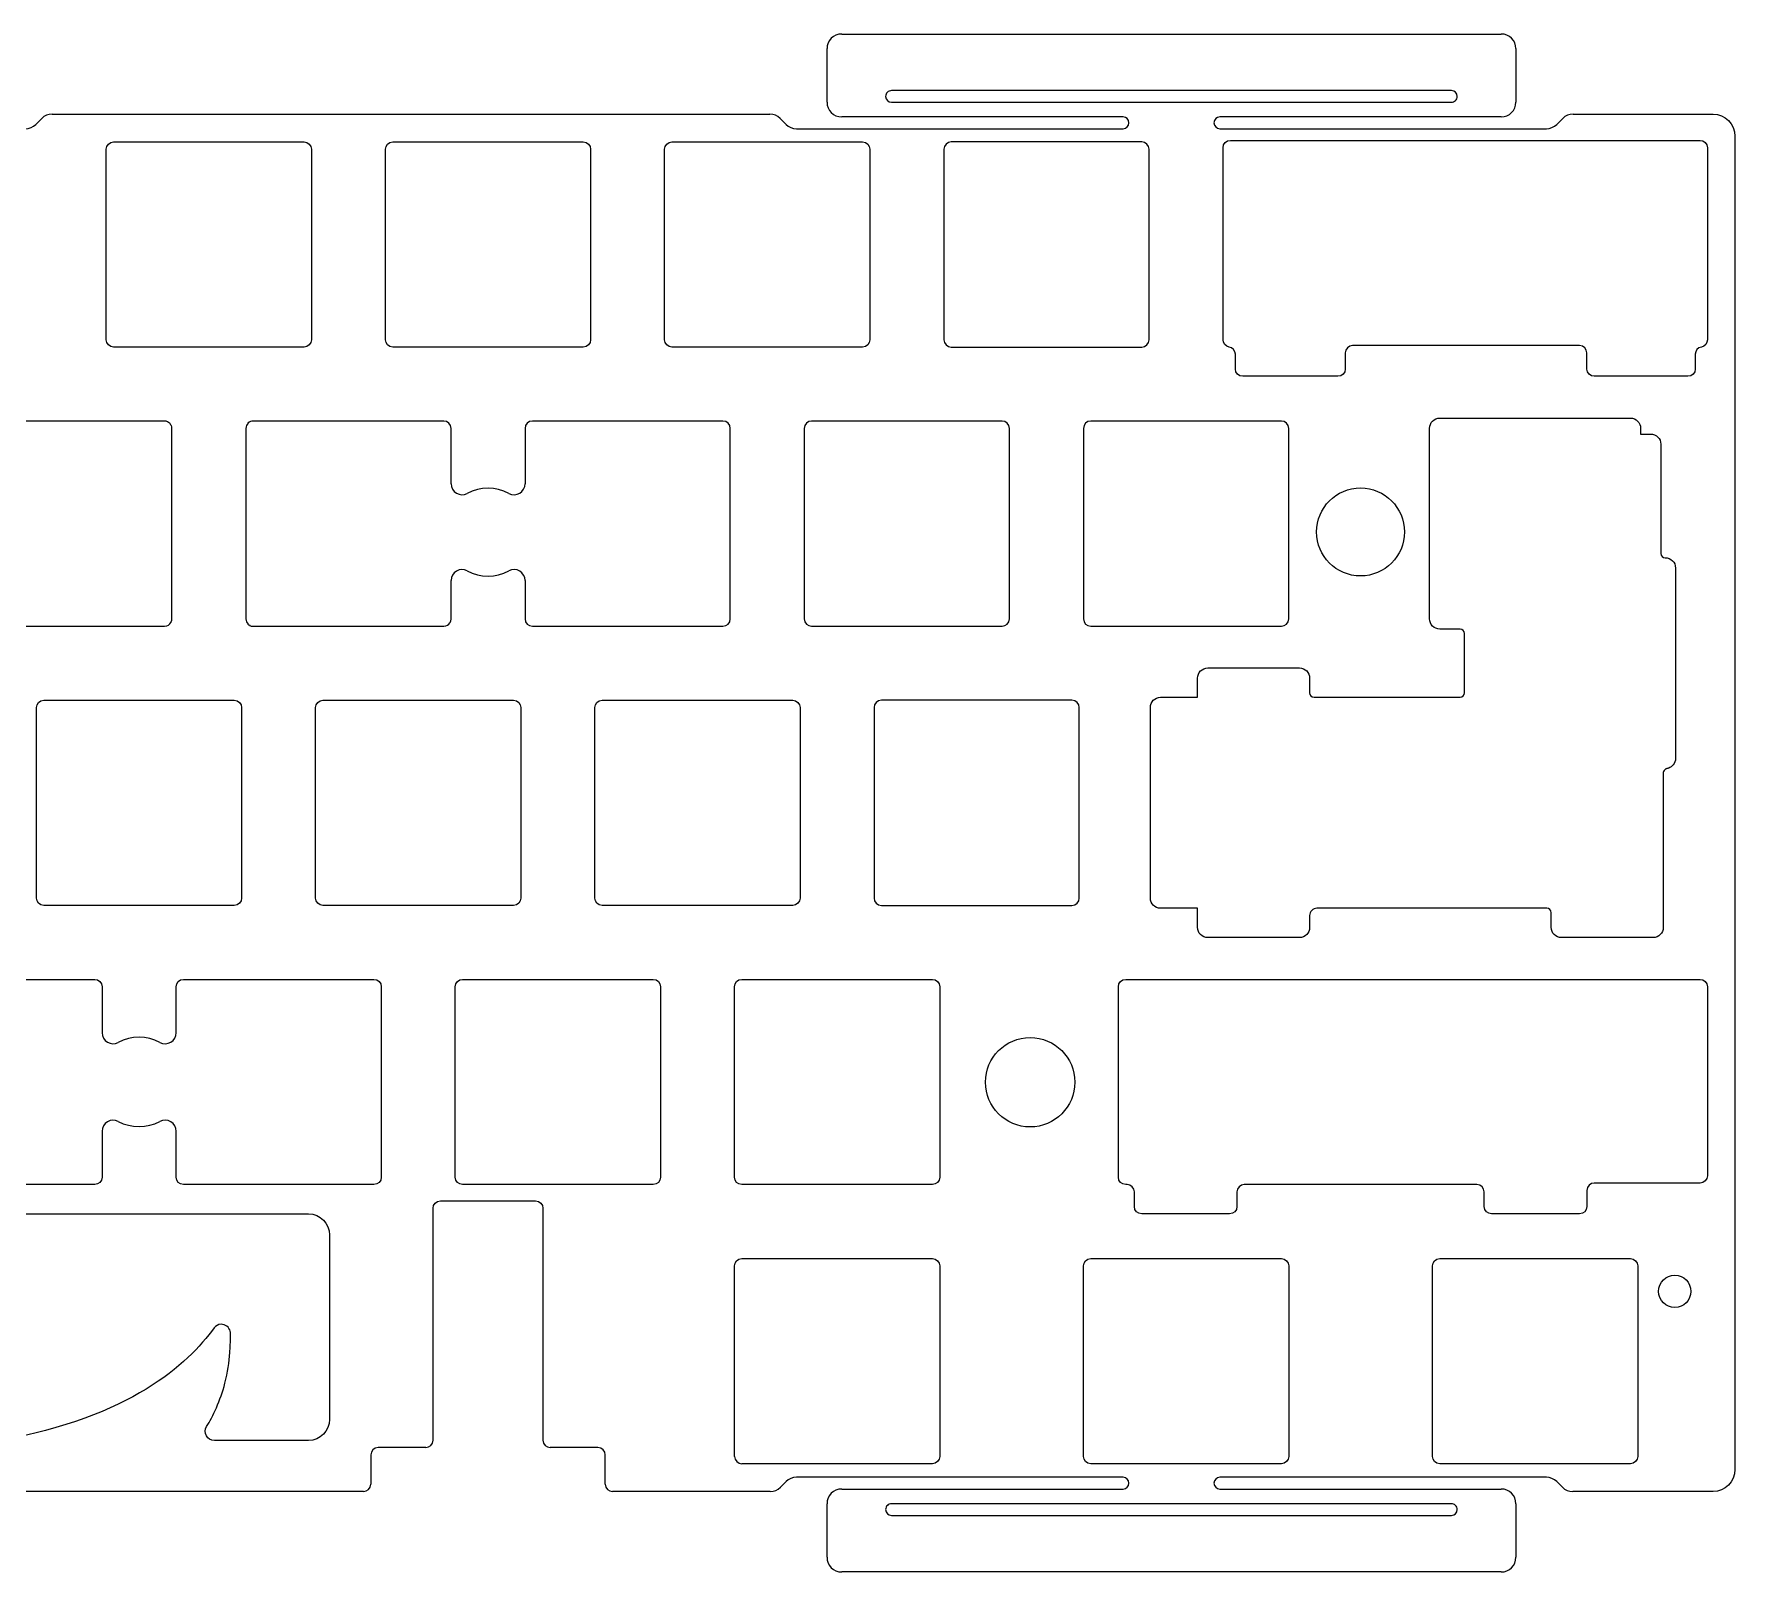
# Model space of a CAD drawing. Header units: millimetres. Extents: x 12 to 297, y 4 to 109.
# Drawn here: x 180.5 to 296.6, y 4.2 to 109.1 of the extents above; entities that cross this region are included whole.
import ezdxf

# ---------------------------------------------------------------- set-up
doc = ezdxf.new("R2010")
doc.units = ezdxf.units.MM
doc.layers.get('0').update_dxf_attribs({"linetype": 'CONTINUOUS'})

msp = doc.modelspace()

# ---------------------------------------------------------------- linework, layer by layer
for p, q in [((235.63, 109.13), (280.63, 109.13)), ((234.63, 104.47), (234.63, 108.13)), ((281.63, 108.13), (281.63, 104.47)), ((180.65, 102.96), (181.05, 103.36)), ((181.76, 103.66), (230.73, 103.66)), ((231.43, 103.36), (231.84, 102.96)), ((254.83, 103.47), (235.63, 103.47)), ((280.63, 103.47), (261.43, 103.47)), ((284.42, 102.96), (284.83, 103.36)), ((285.53, 103.66), (295.08, 103.66)), ((232.54, 102.67), (254.83, 102.67)), ((261.43, 102.67), (283.71, 102.67)), ((296.58, 102.16), (296.58, 11.17)), ((185.45, 88.27), (185.45, 101.27)), ((185.95, 101.77), (198.95, 101.77)), ((199.45, 101.27), (199.45, 88.27)), ((204.5, 88.27), (204.5, 101.27)), ((205, 101.77), (218, 101.77)), ((218.5, 101.27), (218.5, 88.27)), ((223.55, 88.27), (223.55, 101.27)), ((224.05, 101.77), (237.05, 101.77)), ((237.55, 101.27), (237.55, 88.27)), ((242.6, 101.27), (242.6, 88.27)), ((256.1, 101.77), (243.1, 101.77)), ((256.6, 88.27), (256.6, 101.27)), ((261.65, 88.27), (261.65, 101.37)), ((262.15, 101.87), (294.2, 101.87)), ((294.7, 101.37), (294.7, 88.27)), ((198.95, 87.77), (185.95, 87.77)), ((218, 87.77), (205, 87.77)), ((237.05, 87.77), (224.05, 87.77)), ((243.1, 87.77), (256.1, 87.77)), ((262.49, 86.27), (262.49, 87.28)), ((269.99, 87.37), (269.99, 86.27)), ((285.97, 87.87), (270.49, 87.87)), ((286.47, 86.27), (286.47, 87.37)), ((293.87, 87.28), (293.87, 86.27)), ((269.49, 85.77), (262.99, 85.77)), ((293.37, 85.77), (286.97, 85.77)), ((189.43, 82.72), (176.43, 82.72)), ((208.48, 82.72), (195.48, 82.72)), ((227.53, 82.72), (214.53, 82.72)), ((246.58, 82.72), (233.58, 82.72)), ((265.63, 82.72), (252.63, 82.72)), ((276.44, 82.92), (289.44, 82.92)), ((189.93, 69.22), (189.93, 82.22)), ((194.98, 82.22), (194.98, 69.22)), ((208.98, 78.44), (208.98, 82.22)), ((214.03, 82.22), (214.03, 78.44)), ((228.03, 69.22), (228.03, 82.22)), ((233.08, 82.22), (233.08, 69.22)), ((247.08, 69.22), (247.08, 82.22)), ((252.13, 82.22), (252.13, 69.22)), ((266.13, 69.22), (266.13, 82.22)), ((275.74, 69.22), (275.74, 82.22)), ((290.14, 82.22), (290.14, 81.83)), ((290.14, 81.83), (290.82, 81.83)), ((291.52, 81.13), (291.52, 73.69)), ((292.52, 72.69), (292.52, 59.69)), ((208.98, 69.22), (208.98, 71.84)), ((214.03, 71.84), (214.03, 69.22)), ((176.43, 68.72), (189.43, 68.72)), ((195.48, 68.72), (208.48, 68.72)), ((214.53, 68.72), (227.53, 68.72)), ((233.58, 68.72), (246.58, 68.72)), ((252.63, 68.72), (265.63, 68.72)), ((277.82, 68.52), (276.44, 68.52)), ((278.12, 64.17), (278.12, 68.22)), ((259.91, 63.87), (259.91, 65.17)), ((260.61, 65.87), (266.86, 65.87)), ((267.56, 65.17), (267.56, 64.17)), ((257.39, 63.87), (259.91, 63.87)), ((267.86, 63.87), (277.82, 63.87)), ((180.69, 50.17), (180.69, 63.17)), ((181.19, 63.67), (194.19, 63.67)), ((194.69, 63.17), (194.69, 50.17)), ((199.74, 50.17), (199.74, 63.17)), ((200.24, 63.67), (213.24, 63.67)), ((213.74, 63.17), (213.74, 50.17)), ((218.79, 50.17), (218.79, 63.17)), ((219.29, 63.67), (232.29, 63.67)), ((232.79, 63.17), (232.79, 50.17)), ((237.84, 63.17), (237.84, 50.17)), ((251.34, 63.67), (238.34, 63.67)), ((251.84, 50.17), (251.84, 63.17)), ((256.69, 50.17), (256.69, 63.17)), ((291.69, 58.7), (291.69, 48.17)), ((194.19, 49.67), (181.19, 49.67)), ((213.24, 49.67), (200.24, 49.67)), ((232.29, 49.67), (219.29, 49.67)), ((238.34, 49.67), (251.34, 49.67)), ((259.91, 49.47), (257.39, 49.47)), ((259.91, 48.17), (259.91, 49.47)), ((267.56, 48.97), (267.56, 48.17)), ((283.74, 49.47), (268.06, 49.47)), ((284.04, 48.17), (284.04, 49.17)), ((266.86, 47.47), (260.61, 47.47)), ((290.99, 47.47), (284.74, 47.47)), ((171.67, 44.62), (184.67, 44.62)), ((185.17, 44.12), (185.17, 40.98)), ((190.22, 40.98), (190.22, 44.12)), ((190.72, 44.62), (203.72, 44.62)), ((204.22, 44.12), (204.22, 31.12)), ((209.27, 31.12), (209.27, 44.12)), ((209.77, 44.62), (222.77, 44.62)), ((223.27, 44.12), (223.27, 31.12)), ((228.32, 31.12), (228.32, 44.12)), ((228.82, 44.62), (241.82, 44.62)), ((242.32, 44.12), (242.32, 31.12)), ((254.51, 31.12), (254.51, 44.12)), ((255.01, 44.62), (294.2, 44.62)), ((294.7, 44.12), (294.7, 31.22)), ((185.17, 34.26), (185.17, 31.12)), ((190.22, 31.12), (190.22, 34.26)), ((184.67, 30.62), (171.67, 30.62)), ((203.72, 30.62), (190.72, 30.62)), ((222.77, 30.62), (209.77, 30.62)), ((241.82, 30.62), (228.82, 30.62)), ((255.1, 30.62), (255.01, 30.62)), ((278.97, 30.62), (263.1, 30.62)), ((286.47, 30.22), (286.47, 29.12)), ((294.2, 30.72), (286.97, 30.72)), ((208.25, 29.5), (214.75, 29.5)), ((255.6, 29.12), (255.6, 30.12)), ((262.6, 30.12), (262.6, 29.12)), ((279.47, 29.12), (279.47, 30.12)), ((165.32, 28.62), (199.25, 28.62)), ((207.75, 13.17), (207.75, 29)), ((215.25, 29), (215.25, 13.17)), ((262.1, 28.62), (256.1, 28.62)), ((285.97, 28.62), (279.97, 28.62)), ((200.69, 27.18), (200.69, 14.59)), ((228.82, 25.57), (241.82, 25.57)), ((252.63, 25.57), (265.63, 25.57)), ((276.44, 25.57), (289.44, 25.57)), ((228.32, 12.07), (228.32, 25.07)), ((242.32, 25.07), (242.32, 12.07)), ((252.13, 12.07), (252.13, 25.07)), ((266.13, 25.07), (266.13, 12.07)), ((275.94, 12.07), (275.94, 25.07)), ((289.94, 25.07), (289.94, 12.07)), ((199.25, 13.15), (192.83, 13.15)), ((203.5, 12.17), (203.5, 10.17)), ((207.25, 12.67), (204, 12.67)), ((219, 12.67), (215.75, 12.67)), ((219.5, 10.17), (219.5, 12.17)), ((241.82, 11.57), (228.82, 11.57)), ((254.83, 10.64), (232.54, 10.64)), ((265.63, 11.57), (252.63, 11.57)), ((283.71, 10.64), (261.43, 10.64)), ((289.44, 11.57), (276.44, 11.57)), ((203, 9.67), (105.7, 9.67)), ((230.75, 9.67), (220, 9.67)), ((231.84, 10.35), (231.45, 9.97)), ((235.63, 9.84), (254.83, 9.84)), ((261.43, 9.84), (280.63, 9.84)), ((284.8, 9.97), (284.42, 10.35)), ((295.08, 9.67), (285.51, 9.67)), ((234.63, 5.18), (234.63, 8.84)), ((281.63, 8.84), (281.63, 5.18)), ((280.63, 4.18), (235.63, 4.18))]:
    msp.add_line(p, q)
for points in [[(239.03, 104.47), (277.23, 104.47, 0.414214), (277.63, 104.87, 0.414122), (277.23, 105.27), (239.03, 105.27, 0.414214), (238.63, 104.87, 0.414122)], [(239.03, 8.04), (277.23, 8.04, 0.414122), (277.63, 8.44, 0.414214), (277.23, 8.84), (239.03, 8.84, 0.414214), (238.63, 8.44, 0.414122)]]:
    msp.add_lwpolyline(points, format="xyb", close=True)
for centre, radius in [((271.03, 75.15), 3), ((248.49, 37.6), 3.05), ((292.47, 23.33), 1.1)]:
    msp.add_circle(centre, radius)
for centre, radius, start, end in [((235.63, 108.13), 1, 90, 180), ((280.63, 108.13), 1, 0, 90), ((235.63, 104.47), 1, 180, 270), ((280.63, 104.47), 1, -90, 0), ((181.76, 102.66), 1, 90, 135), ((230.73, 102.66), 1, 45, 90), ((254.83, 103.07), 0.4, 0, 90), ((261.43, 103.07), 0.4, 90, 180), ((285.53, 102.66), 1, 90, 135), ((179.94, 103.67), 1, 270, 315), ((232.54, 103.67), 1, 225, 270), ((254.83, 103.07), 0.4, -90, 0), ((261.43, 103.07), 0.4, 180, 270), ((283.71, 103.67), 1, 270, 315), ((189.43, 82.21), 0.503, 78.4611, 90.0207), ((189.43, 82.22), 0.5, 22.9394, 34.039), ((208.48, 82.22), 0.5, 0, 90), ((209.73, 78.44), 0.75, 180, 298.2522), ((211.5, 75.14), 3, 61.7472, 118.2522), ((213.28, 78.44), 0.75, -118.2528, 0), ((209.73, 71.84), 0.75, 61.7478, 180), ((211.5, 75.14), 3, 241.7478, 298.2528), ((213.28, 71.84), 0.75, 0, 118.2528), ((268.06, 48.97), 0.5, 90, 180.0003), ((185.92, 40.98), 0.75, 180, 297.8495), ((187.69, 37.62), 3.05, 62.1534, 117.8495), ((189.47, 40.98), 0.75, -117.8466, 0), ((185.92, 34.26), 0.75, 62.1505, 180), ((187.69, 37.62), 3.05, 242.1505, 297.8466), ((189.47, 34.26), 0.75, 0, 117.8466), ((207.25, 13.17), 0.5, -90, 0), ((215.75, 13.17), 0.5, 180, 270), ((204, 12.17), 0.5, 90, 180), ((219, 12.17), 0.5, 0, 90), ((228.82, 12.07), 0.5, 180, 270), ((232.54, 9.64), 1, 90, 135), ((254.83, 10.24), 0.4, 0, 90), ((261.43, 10.24), 0.4, 90, 180), ((283.71, 9.64), 1, 45, 90), ((203, 10.17), 0.5, -90, 0), ((220, 10.17), 0.5, 180, 270), ((230.75, 10.67), 1, 270, 315), ((235.63, 8.84), 1, 90, 180), ((254.83, 10.24), 0.4, 270, 360), ((261.43, 10.24), 0.4, 180, 270), ((280.63, 8.84), 1, 0, 90), ((285.51, 10.67), 1, 225, 270), ((235.63, 5.18), 1, 180, 270), ((280.63, 5.18), 1, -90, 0)]:
    msp.add_arc(centre, radius, start, end)
for centre, major_axis, ratio, start_param, end_param in [((189.44, 82.22), (0.323, -0.374), 0.983045, 1.451056, 2.236378), ((189.3, 82.18), (0.613, 0.181), 0.881034, 6.027846, 6.382046), ((195.52, 82.2), (0.51, -0.186), 0.956518, 2.723191, 3.477919), ((195.49, 82.18), (0.186, -0.508), 0.957974, 2.803132, 3.559008), ((195.52, 69.23), (0.51, 0.185), 0.956882, 2.807163, 3.562162), ((195.49, 69.97), (-0.03, -1.26), 0.608228, 5.984081, 6.295396)]:
    msp.add_ellipse(centre, major_axis=major_axis, ratio=ratio, start_param=start_param, end_param=end_param)
for points in [[(295.08, 103.66), (295.91, 103.66), (296.58, 102.98), (296.58, 102.16)], [(185.45, 101.27), (185.45, 101.54), (185.68, 101.77), (185.95, 101.77)], [(198.95, 101.77), (199.23, 101.77), (199.45, 101.54), (199.45, 101.27)], [(204.5, 101.27), (204.5, 101.54), (204.73, 101.77), (205, 101.77)], [(218, 101.77), (218.28, 101.77), (218.5, 101.54), (218.5, 101.27)], [(223.55, 101.27), (223.55, 101.54), (223.78, 101.77), (224.05, 101.77)], [(237.05, 101.77), (237.33, 101.77), (237.55, 101.54), (237.55, 101.27)], [(243.1, 101.77), (242.83, 101.77), (242.6, 101.54), (242.6, 101.27)], [(256.6, 101.27), (256.6, 101.54), (256.38, 101.77), (256.1, 101.77)], [(261.65, 101.37), (261.65, 101.64), (261.88, 101.87), (262.15, 101.87)], [(294.2, 101.87), (294.48, 101.87), (294.7, 101.64), (294.7, 101.37)], [(185.95, 87.77), (185.68, 87.77), (185.45, 87.99), (185.45, 88.27)], [(199.45, 88.27), (199.45, 87.99), (199.23, 87.77), (198.95, 87.77)], [(205, 87.77), (204.73, 87.77), (204.5, 87.99), (204.5, 88.27)], [(218.5, 88.27), (218.5, 87.99), (218.28, 87.77), (218, 87.77)], [(224.05, 87.77), (223.78, 87.77), (223.55, 87.99), (223.55, 88.27)], [(237.55, 88.27), (237.55, 87.99), (237.33, 87.77), (237.05, 87.77)], [(242.6, 88.27), (242.6, 87.99), (242.83, 87.77), (243.1, 87.77)], [(256.1, 87.77), (256.38, 87.77), (256.6, 87.99), (256.6, 88.27)], [(270.49, 87.87), (270.21, 87.87), (269.99, 87.64), (269.99, 87.37)], [(286.47, 87.37), (286.47, 87.64), (286.25, 87.87), (285.97, 87.87)], [(262.99, 85.77), (262.71, 85.77), (262.49, 85.99), (262.49, 86.27)], [(269.99, 86.27), (269.99, 85.99), (269.77, 85.77), (269.49, 85.77)], [(286.97, 85.77), (286.7, 85.77), (286.47, 85.99), (286.47, 86.27)], [(293.87, 86.27), (293.87, 85.99), (293.64, 85.77), (293.37, 85.77)], [(214.53, 82.72), (214.25, 82.72), (214.03, 82.49), (214.03, 82.22)], [(228.03, 82.22), (228.03, 82.49), (227.8, 82.72), (227.53, 82.72)], [(233.58, 82.72), (233.3, 82.72), (233.08, 82.49), (233.08, 82.22)], [(247.08, 82.22), (247.08, 82.49), (246.85, 82.72), (246.58, 82.72)], [(252.63, 82.72), (252.35, 82.72), (252.13, 82.49), (252.13, 82.22)], [(266.13, 82.22), (266.13, 82.49), (265.9, 82.72), (265.63, 82.72)], [(275.74, 82.22), (275.74, 82.6), (276.05, 82.92), (276.44, 82.92)], [(289.44, 82.92), (289.83, 82.92), (290.14, 82.6), (290.14, 82.22)], [(290.82, 81.83), (291.21, 81.83), (291.52, 81.52), (291.52, 81.13)], [(195.12, 68.86), (195.16, 68.83), (195.2, 68.8), (195.25, 68.78)], [(214.03, 69.22), (214.03, 68.94), (214.25, 68.72), (214.53, 68.72)], [(227.53, 68.72), (227.8, 68.72), (228.03, 68.94), (228.03, 69.22)], [(233.08, 69.22), (233.08, 68.94), (233.3, 68.72), (233.58, 68.72)], [(246.58, 68.72), (246.85, 68.72), (247.08, 68.94), (247.08, 69.22)], [(252.13, 69.22), (252.13, 68.94), (252.35, 68.72), (252.63, 68.72)], [(265.63, 68.72), (265.9, 68.72), (266.13, 68.94), (266.13, 69.22)], [(276.44, 68.52), (276.05, 68.52), (275.74, 68.83), (275.74, 69.22)], [(278.12, 68.22), (278.12, 68.38), (277.99, 68.52), (277.82, 68.52)], [(259.91, 65.17), (259.91, 65.55), (260.22, 65.87), (260.61, 65.87)], [(266.86, 65.87), (267.25, 65.87), (267.56, 65.55), (267.56, 65.17)], [(256.69, 63.17), (256.69, 63.55), (257, 63.87), (257.39, 63.87)], [(267.56, 64.17), (267.56, 64), (267.69, 63.87), (267.86, 63.87)], [(277.82, 63.87), (277.99, 63.87), (278.12, 64), (278.12, 64.17)], [(180.69, 63.17), (180.69, 63.44), (180.91, 63.67), (181.19, 63.67)], [(194.19, 63.67), (194.47, 63.67), (194.69, 63.44), (194.69, 63.17)], [(199.74, 63.17), (199.74, 63.44), (199.96, 63.67), (200.24, 63.67)], [(213.24, 63.67), (213.52, 63.67), (213.74, 63.44), (213.74, 63.17)], [(218.79, 63.17), (218.79, 63.44), (219.01, 63.67), (219.29, 63.67)], [(232.29, 63.67), (232.57, 63.67), (232.79, 63.44), (232.79, 63.17)], [(238.34, 63.67), (238.06, 63.67), (237.84, 63.44), (237.84, 63.17)], [(251.84, 63.17), (251.84, 63.44), (251.62, 63.67), (251.34, 63.67)], [(181.19, 49.67), (180.91, 49.67), (180.69, 49.89), (180.69, 50.17)], [(194.69, 50.17), (194.69, 49.89), (194.47, 49.67), (194.19, 49.67)], [(200.24, 49.67), (199.96, 49.67), (199.74, 49.89), (199.74, 50.17)], [(213.74, 50.17), (213.74, 49.89), (213.52, 49.67), (213.24, 49.67)], [(219.29, 49.67), (219.01, 49.67), (218.79, 49.89), (218.79, 50.17)], [(232.79, 50.17), (232.79, 49.89), (232.57, 49.67), (232.29, 49.67)], [(237.84, 50.17), (237.84, 49.89), (238.06, 49.67), (238.34, 49.67)], [(251.34, 49.67), (251.62, 49.67), (251.84, 49.89), (251.84, 50.17)], [(257.39, 49.47), (257, 49.47), (256.69, 49.78), (256.69, 50.17)], [(284.04, 49.17), (284.04, 49.33), (283.9, 49.47), (283.74, 49.47)], [(260.61, 47.47), (260.22, 47.47), (259.91, 47.78), (259.91, 48.17)], [(267.56, 48.17), (267.56, 47.78), (267.25, 47.47), (266.86, 47.47)], [(284.74, 47.47), (284.35, 47.47), (284.04, 47.78), (284.04, 48.17)], [(291.69, 48.17), (291.69, 47.78), (291.37, 47.47), (290.99, 47.47)], [(184.67, 44.62), (184.94, 44.62), (185.17, 44.39), (185.17, 44.12)], [(190.22, 44.12), (190.22, 44.39), (190.44, 44.62), (190.72, 44.62)], [(203.72, 44.62), (203.99, 44.62), (204.22, 44.39), (204.22, 44.12)], [(209.27, 44.12), (209.27, 44.39), (209.49, 44.62), (209.77, 44.62)], [(222.77, 44.62), (223.04, 44.62), (223.27, 44.39), (223.27, 44.12)], [(228.32, 44.12), (228.32, 44.39), (228.54, 44.62), (228.82, 44.62)], [(241.82, 44.62), (242.09, 44.62), (242.32, 44.39), (242.32, 44.12)], [(254.51, 44.12), (254.51, 44.39), (254.73, 44.62), (255.01, 44.62)], [(294.2, 44.62), (294.48, 44.62), (294.7, 44.39), (294.7, 44.12)], [(185.17, 31.12), (185.17, 30.84), (184.94, 30.62), (184.67, 30.62)], [(190.72, 30.62), (190.44, 30.62), (190.22, 30.84), (190.22, 31.12)], [(204.22, 31.12), (204.22, 30.84), (203.99, 30.62), (203.72, 30.62)], [(209.77, 30.62), (209.49, 30.62), (209.27, 30.84), (209.27, 31.12)], [(223.27, 31.12), (223.27, 30.84), (223.04, 30.62), (222.77, 30.62)], [(228.82, 30.62), (228.54, 30.62), (228.32, 30.84), (228.32, 31.12)], [(242.32, 31.12), (242.32, 30.84), (242.09, 30.62), (241.82, 30.62)], [(255.01, 30.62), (254.73, 30.62), (254.51, 30.84), (254.51, 31.12)], [(255.6, 30.12), (255.6, 30.39), (255.37, 30.62), (255.1, 30.62)], [(263.1, 30.62), (262.82, 30.62), (262.6, 30.39), (262.6, 30.12)], [(279.47, 30.12), (279.47, 30.39), (279.25, 30.62), (278.97, 30.62)], [(286.97, 30.72), (286.7, 30.72), (286.47, 30.49), (286.47, 30.22)], [(294.7, 31.22), (294.7, 30.94), (294.48, 30.72), (294.2, 30.72)], [(207.75, 29), (207.75, 29.27), (207.98, 29.5), (208.25, 29.5)], [(214.75, 29.5), (215.03, 29.5), (215.25, 29.27), (215.25, 29)], [(256.1, 28.62), (255.82, 28.62), (255.6, 28.84), (255.6, 29.12)], [(262.6, 29.12), (262.6, 28.84), (262.37, 28.62), (262.1, 28.62)], [(279.97, 28.62), (279.7, 28.62), (279.47, 28.84), (279.47, 29.12)], [(286.47, 29.12), (286.47, 28.84), (286.25, 28.62), (285.97, 28.62)], [(199.25, 28.62), (200.05, 28.62), (200.69, 27.97), (200.69, 27.18)], [(228.32, 25.07), (228.32, 25.34), (228.54, 25.57), (228.82, 25.57)], [(241.82, 25.57), (242.09, 25.57), (242.32, 25.34), (242.32, 25.07)], [(252.13, 25.07), (252.13, 25.34), (252.35, 25.57), (252.63, 25.57)], [(265.63, 25.57), (265.9, 25.57), (266.13, 25.34), (266.13, 25.07)], [(275.94, 25.07), (275.94, 25.34), (276.17, 25.57), (276.44, 25.57)], [(289.44, 25.57), (289.72, 25.57), (289.94, 25.34), (289.94, 25.07)], [(200.69, 14.59), (200.69, 13.8), (200.05, 13.15), (199.25, 13.15)], [(242.32, 12.07), (242.32, 11.79), (242.09, 11.57), (241.82, 11.57)], [(252.63, 11.57), (252.35, 11.57), (252.13, 11.79), (252.13, 12.07)], [(266.13, 12.07), (266.13, 11.79), (265.9, 11.57), (265.63, 11.57)], [(276.44, 11.57), (276.17, 11.57), (275.94, 11.79), (275.94, 12.07)], [(289.94, 12.07), (289.94, 11.79), (289.72, 11.57), (289.44, 11.57)], [(296.58, 11.17), (296.58, 10.35), (295.91, 9.67), (295.08, 9.67)]]:
    msp.add_open_spline(points, degree=3)
for points, knots in [([(262.49, 87.28), (262.49, 87.52), (262.31, 87.73), (261.83, 87.81), (261.65, 88.02), (261.65, 88.27)], [8, 8, 8, 8, 9, 9, 10, 10, 10, 10]), ([(294.7, 88.27), (294.7, 88.02), (294.53, 87.81), (294.04, 87.73), (293.87, 87.52), (293.87, 87.28)], [15, 15, 15, 15, 16, 16, 17, 17, 17, 17]), ([(291.52, 73.69), (291.52, 73.52), (291.66, 73.39), (291.82, 73.39), (292.21, 73.39), (292.52, 73.08), (292.52, 72.69)], [6, 6, 6, 6, 7, 7, 7, 8, 8, 8, 8]), ([(189.43, 68.72), (189.64, 68.72), (189.79, 68.85), (189.86, 68.96), (189.87, 68.97), (189.87, 68.99), (189.88, 69), (189.88, 69.01), (189.88, 69.01), (189.89, 69.01), (189.89, 69.01), (189.89, 69.02), (189.89, 69.02), (189.89, 69.02), (189.89, 69.02), (189.89, 69.02), (189.89, 69.02), (189.89, 69.02), (189.89, 69.02), (189.89, 69.02), (189.89, 69.02), (189.89, 69.03), (189.89, 69.03), (189.89, 69.03), (189.89, 69.03), (189.89, 69.03), (189.89, 69.03), (189.89, 69.03), (189.89, 69.04), (189.9, 69.04), (189.9, 69.04), (189.9, 69.04), (189.9, 69.05), (189.9, 69.05), (189.9, 69.05), (189.9, 69.05), (189.9, 69.05), (189.91, 69.07), (189.91, 69.09), (189.92, 69.11), (189.92, 69.12), (189.92, 69.13), (189.92, 69.14), (189.92, 69.15), (189.93, 69.16), (189.93, 69.17), (189.93, 69.18), (189.93, 69.19), (189.93, 69.2), (189.93, 69.2), (189.93, 69.21), (189.93, 69.22)], [41, 41, 41, 41, 41.999648, 41.999648, 41.999648, 42.10021, 42.10021, 42.10021, 42.122358, 42.122358, 42.122358, 42.13909, 42.13909, 42.13909, 42.157578, 42.157578, 42.157578, 42.170075, 42.170075, 42.170075, 42.182251, 42.182251, 42.182251, 42.196179, 42.196179, 42.196179, 42.211403, 42.211403, 42.211403, 42.258817, 42.258817, 42.258817, 42.290703, 42.290703, 42.290703, 42.301539, 42.301539, 42.301539, 42.55474, 42.55474, 42.55474, 42.677619, 42.677619, 42.677619, 42.787028, 42.787028, 42.787028, 42.916628, 42.916628, 42.916628, 43, 43, 43, 43]), ([(208.48, 68.72), (208.67, 68.72), (208.83, 68.84), (208.9, 68.94), (208.9, 68.95), (208.91, 68.96), (208.91, 68.96), (208.92, 68.97), (208.92, 68.99), (208.93, 69.01), (208.93, 69.01), (208.93, 69.01), (208.94, 69.01), (208.94, 69.02), (208.94, 69.02), (208.94, 69.02), (208.94, 69.02), (208.94, 69.02), (208.94, 69.02), (208.94, 69.02), (208.94, 69.02), (208.94, 69.02), (208.94, 69.02), (208.94, 69.02), (208.94, 69.02), (208.94, 69.03), (208.94, 69.03), (208.94, 69.03), (208.94, 69.03), (208.94, 69.03), (208.94, 69.03), (208.94, 69.03), (208.95, 69.04), (208.95, 69.04), (208.95, 69.04), (208.95, 69.05), (208.95, 69.05), (208.95, 69.06), (208.96, 69.07), (208.96, 69.08), (208.96, 69.09), (208.96, 69.1), (208.97, 69.11), (208.97, 69.13), (208.97, 69.15), (208.98, 69.17), (208.98, 69.18), (208.98, 69.19), (208.98, 69.2), (208.98, 69.2), (208.98, 69.21), (208.98, 69.22)], [54, 54, 54, 54, 54.944684, 54.944684, 54.944684, 54.993433, 54.993433, 54.993433, 55.105283, 55.105283, 55.105283, 55.126559, 55.126559, 55.126559, 55.139291, 55.139291, 55.139291, 55.151548, 55.151548, 55.151548, 55.162938, 55.162938, 55.162938, 55.180165, 55.180165, 55.180165, 55.194628, 55.194628, 55.194628, 55.21107, 55.21107, 55.21107, 55.247882, 55.247882, 55.247882, 55.283667, 55.283667, 55.283667, 55.420819, 55.420819, 55.420819, 55.545659, 55.545659, 55.545659, 55.79266, 55.79266, 55.79266, 55.922438, 55.922438, 55.922438, 56, 56, 56, 56]), ([(292.52, 59.69), (292.52, 59.36), (292.28, 59.11), (292.06, 59.03), (292.06, 59.03), (292.05, 59.03), (292.04, 59.02), (292.04, 59.02), (292.03, 59.02), (292.03, 59.02), (292.03, 59.02), (292.03, 59.02), (292.02, 59.02), (292.01, 59.02), (292, 59.01), (291.99, 59.01), (291.98, 59.01), (291.97, 59.01), (291.96, 59), (291.96, 59), (291.95, 59), (291.95, 59), (291.94, 59), (291.94, 59), (291.94, 59), (291.94, 59), (291.93, 59), (291.93, 59), (291.93, 59), (291.93, 59), (291.93, 59), (291.92, 59), (291.92, 59), (291.92, 59), (291.91, 59), (291.91, 58.99), (291.91, 58.99), (291.91, 58.99), (291.9, 58.99), (291.9, 58.99), (291.89, 58.99), (291.88, 58.99), (291.87, 58.98), (291.78, 58.94), (291.7, 58.84), (291.69, 58.74), (291.69, 58.73), (291.69, 58.72), (291.69, 58.71), (291.69, 58.71), (291.69, 58.71), (291.69, 58.7)], [9, 9, 9, 9, 9.95096, 9.95096, 9.95096, 9.987059, 9.987059, 9.987059, 9.997698, 9.997698, 9.997698, 10.007783, 10.007783, 10.007783, 10.054226, 10.054226, 10.054226, 10.090324, 10.090324, 10.090324, 10.107381, 10.107381, 10.107381, 10.126621, 10.126621, 10.126621, 10.13704, 10.13704, 10.13704, 10.149541, 10.149541, 10.149541, 10.172131, 10.172131, 10.172131, 10.190346, 10.190346, 10.190346, 10.20135, 10.20135, 10.20135, 10.279924, 10.279924, 10.279924, 10.910863, 10.910863, 10.910863, 10.988983, 10.988983, 10.988983, 11, 11, 11, 11]), ([(192.83, 13.15), (192.34, 13.15), (192.04, 13.69), (192.3, 14.1), (192.73, 14.78), (193.24, 15.87), (193.55, 17.06), (193.73, 17.78), (193.84, 18.52), (193.89, 19.16), (193.89, 19.18), (193.89, 19.21), (193.89, 19.24), (193.89, 19.24), (193.89, 19.25), (193.89, 19.25), (193.91, 19.48), (193.93, 19.79), (193.93, 20.16), (193.93, 20.17), (193.93, 20.18), (193.93, 20.2), (193.93, 20.2), (193.93, 20.21), (193.93, 20.22), (193.93, 20.28), (193.93, 20.34), (193.93, 20.39), (193.93, 20.4), (193.93, 20.42), (193.93, 20.43), (193.93, 20.44), (193.93, 20.46), (193.93, 20.47), (193.93, 20.47), (193.93, 20.48), (193.93, 20.48), (193.93, 20.48), (193.93, 20.49), (193.93, 20.49), (193.93, 20.51), (193.93, 20.53), (193.92, 20.54), (193.92, 20.57), (193.92, 20.59), (193.91, 20.61), (193.85, 20.87), (193.57, 21.09), (193.29, 21.08), (193.09, 21.08), (192.91, 20.97), (192.81, 20.83), (191, 18.34), (187.12, 14.75), (178.19, 13.15)], [5, 5, 5, 5, 6, 6, 6, 6.611448, 6.611448, 6.611448, 6.980252, 6.980252, 6.980252, 6.996097, 6.996097, 6.996097, 6.999089, 6.999089, 6.999089, 7.135696, 7.135696, 7.135696, 7.140236, 7.140236, 7.140236, 7.143374, 7.143374, 7.143374, 7.165199, 7.165199, 7.165199, 7.17202, 7.17202, 7.17202, 7.180227, 7.180227, 7.180227, 7.184581, 7.184581, 7.184581, 7.189261, 7.189261, 7.189261, 7.213791, 7.213791, 7.213791, 7.255671, 7.255671, 7.255671, 7.698702, 7.698702, 7.698702, 8, 8, 8, 9, 9, 9, 9])]:
    msp.add_open_spline(points, degree=3, knots=knots)

doc.saveas('drawing.dxf')
